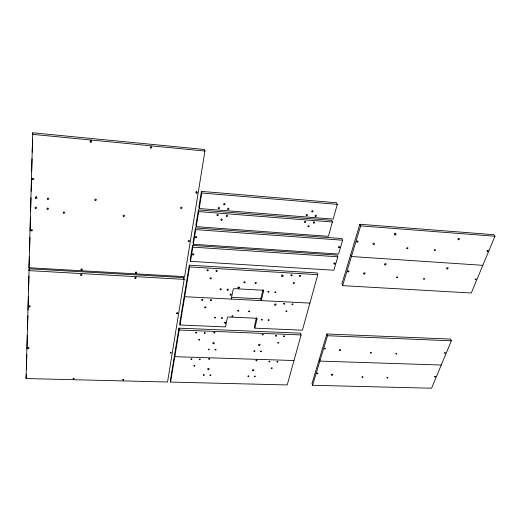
<?xml version="1.0" encoding="UTF-8"?>
<svg xmlns="http://www.w3.org/2000/svg" width="521" height="521" viewBox="0 0 521 521"><rect width="100%" height="100%" fill="white"/><g stroke="black" fill="none" stroke-linecap="round" stroke-linejoin="round"><path stroke-width="0.78" d="M26.05 378.546L29.117 268.79L183.906 277.608L184.167 279.38L167.554 382.01L26.05 378.546L26.317 374.143M28.974 267.735L32.725 132.783L204.584 149.501L204.942 151.038L184.61 276.651L28.974 267.735L29.43 256.983M26.447 369.285L26.838 354.697M26.988 349.024L27.352 335.244M27.502 329.572L27.867 315.798M28.017 310.119L28.381 296.345M28.557 289.858L28.922 276.084M29.072 270.412L29.117 268.79M29.599 250.49L29.944 237.498M30.12 231.005L30.485 217.205M30.635 211.526L31.006 197.72M31.175 191.227L31.52 178.241M31.69 171.748L32.035 158.755M32.211 152.262L32.556 139.276M32.686 134.405L32.725 132.783M183.646 279.21L183.906 277.608M178.957 328.165L170.413 380.193L170.608 382.082L287.227 384.941L301.086 334.957L300.519 333.173L178.957 328.165L179.191 330.001L170.608 382.082M189.312 265.169L179.778 323.176L180.019 325.006L225.469 326.928L227.371 317.719A0.964 0.742 -12 0 1 228.465 317.002L256.234 318.266A0.957 0.729 -14.3 0 1 256.983 319.054L254.86 328.165L302.408 330.177L317.797 274.665L317.152 272.958L189.312 265.169L189.592 266.921L180.019 325.006M192.562 245.411L190.23 259.595L190.51 261.334L333.876 270.243L337.777 256.781L337.067 255.114L192.562 245.411L192.855 247.13L190.51 261.334M195.434 227.938L193.03 242.539L193.33 244.251L338.572 254.053L342.584 240.214L341.848 238.566L195.434 227.938L195.74 229.624L193.33 244.251M198.39 209.937L195.916 224.974L196.228 226.661L328.425 236.313L332.391 221.992L331.682 220.37L198.39 209.937L198.709 211.591L196.228 226.661M201.438 191.383L198.892 206.883L199.217 208.537L333.199 219.087L337.289 204.343L336.546 202.754L201.438 191.383L201.777 193.011L199.217 208.537M225.417 323.58L225.736 322.05M231.213 299.087L233.213 289.402A0.99 0.781 -12.8 0 1 234.346 288.66L262.76 290.21A0.977 0.768 -15.4 0 1 263.522 291.044L261.288 300.624L260.813 298.859L262.871 290.028M256.358 318.025L254.417 326.367L254.86 328.165M326.882 333.968L312.001 383.476L312.567 385.293L431.583 388.217L451.362 340.786L450.431 339.073L326.882 333.968L327.514 335.739L312.567 385.293M359.848 224.264L341.919 283.932L342.623 285.638L471.284 293.01L494.95 236.247L493.804 234.678L359.848 224.264L360.643 225.88L342.623 285.638M441.248 365.032L319.861 361.092L319.269 359.295M293.994 360.532L174.795 356.677L174.581 354.808M327.514 335.739L451.362 340.786M179.191 330.001L301.086 334.957M231.461 297.341L261.464 298.891M309.91 303.105L184.681 296.709L184.421 294.919M237.986 287.123L239.608 287.214M28.902 270.62L184.167 279.38M189.592 266.921L317.797 274.665M482.824 265.326L351.401 256.521L350.659 254.854M192.855 247.13L337.777 256.781M195.74 229.624L342.584 240.214M360.643 225.88L494.95 236.247M198.709 211.591L332.391 221.992M201.777 193.011L337.289 204.343M32.497 134.346L204.942 151.038M263.203 289.878L263.522 291.044M256.684 317.862L256.983 319.054M282.102 274.801A0.821 0.651 -17.5 0 1 281.685 274.867M36.672 196.704A0.781 0.645 10.5 0 1 35.897 196.638M196.697 191.435A0.723 0.632 -9.3 0 1 196.163 191.578M91.377 140.572A0.795 0.703 10.6 0 1 90.42 140.592M394.951 233.089A0.84 0.651 -28.1 0 1 394.586 233.323M190.94 359.086C192.08 360.753 192.496 357.491 190.94 359.086M193.877 365.853C195.01 367.494 195.427 364.27 193.877 365.853M195.701 332.659C196.86 334.417 197.309 330.998 195.701 332.659M198.683 339.79C199.823 341.522 200.279 338.149 198.683 339.79M199.256 359.353C200.383 361.014 200.813 357.758 199.256 359.353M203.307 374.977C204.408 376.585 204.838 373.427 203.307 374.977M204.212 332.997C205.352 334.749 205.821 331.343 204.212 332.997M208.276 349.454C209.396 351.141 209.859 347.839 208.276 349.454M208.739 358.949C209.846 360.61 210.302 357.36 208.739 358.949M209.93 375.159C211.025 376.761 211.467 373.609 209.93 375.159M213.916 332.645C215.036 334.397 215.525 330.991 213.916 332.645M214.476 317.641C215.603 319.445 216.111 315.947 214.476 317.641M215.049 349.689C216.156 351.375 216.632 348.08 215.049 349.689M221.432 317.953C222.552 319.751 223.073 316.267 221.432 317.953M224.297 322.623C225.411 324.401 225.932 320.949 224.297 322.623M231.982 316.149C233.082 317.947 233.623 314.463 231.982 316.149M237.719 310.809C238.813 312.62 239.373 309.109 237.719 310.809M248.706 311.33C249.78 313.134 250.36 309.637 248.706 311.33M247.937 376.182C248.966 377.758 249.481 374.651 247.937 376.182M253.909 351.05C254.945 352.704 255.492 349.461 253.909 351.05M254.378 376.351C255.401 377.927 255.922 374.827 254.378 376.351M256.013 360.46C257.035 362.088 257.582 358.897 256.013 360.46M261.34 319.751C262.389 321.516 262.981 318.084 261.34 319.751M260.493 351.278C261.516 352.932 262.076 349.695 260.493 351.278M262.258 334.599C263.294 336.305 263.88 332.971 262.258 334.599M267.976 291.812C269.025 293.668 269.67 290.08 267.976 291.812M268.1 320.057C269.129 321.815 269.741 318.396 268.1 320.057M268.986 361.567C269.989 363.183 270.555 360.011 268.986 361.567M274.886 292.183C275.928 294.039 276.586 290.457 274.886 292.183M271.285 368.152C272.281 369.741 272.841 366.615 271.285 368.152M275.518 335.856C276.527 337.556 277.133 334.241 275.518 335.856M277.823 342.792C278.82 344.466 279.425 341.19 277.823 342.792M276.905 361.821C277.895 363.43 278.475 360.272 276.905 361.821M283.652 303.821C284.668 305.632 285.332 302.128 283.652 303.821M285.964 311.206C286.967 312.984 287.625 309.526 285.964 311.206M283.606 336.182C284.603 337.875 285.228 334.567 283.606 336.182M291.962 304.238C292.958 306.042 293.636 302.551 291.962 304.238M316.879 373.355C317.79 374.899 318.435 371.851 316.879 373.355M324.362 348.588C325.28 350.216 325.97 347.032 324.362 348.588M362.056 377.035C362.89 378.546 363.612 375.563 362.056 377.035M370.451 352.795C371.284 354.378 372.059 351.265 370.451 352.795M396.611 277.257C397.445 279.087 398.37 275.544 396.611 277.257M386.992 377.725C387.787 379.223 388.555 376.266 386.992 377.725M395.888 353.7C396.676 355.27 397.497 352.189 395.888 353.7M423.586 278.904C424.368 280.715 425.351 277.211 423.586 278.904M434.664 376.703C435.38 378.174 436.24 375.263 434.664 376.703M444.517 352.984C445.227 354.527 446.139 351.493 444.517 352.984M73.161 378.526C73.936 380.395 75.096 377.237 73.161 378.526M475.159 279.223C475.842 281.001 476.93 277.556 475.159 279.223M122.715 379.757C123.399 381.587 124.636 378.487 122.715 379.757M170.282 352.58C170.888 354.482 172.256 351.278 170.282 352.58M207.365 270.757A0.677 0.547 -10.4 0 0 208.302 270.132A0.677 0.547 -10.4 0 0 207.228 269.819A0.677 0.547 -10.4 0 0 207.365 270.757M216.319 271.291A0.677 0.547 -11.3 0 0 217.257 270.673A0.677 0.547 -11.3 0 0 216.195 270.36A0.677 0.547 -11.3 0 0 216.319 271.291M210.412 278.794A0.671 0.541 -10.7 0 0 211.344 278.175A0.671 0.541 -10.7 0 0 210.282 277.869A0.671 0.541 -10.7 0 0 210.412 278.794M293.564 283.535A0.651 0.508 -18.2 0 0 294.495 282.936A0.651 0.508 -18.2 0 0 293.512 282.642A0.651 0.508 -18.2 0 0 293.564 283.535M291.252 275.752A0.658 0.521 -18.3 0 0 292.196 275.147A0.658 0.521 -18.3 0 0 291.2 274.841A0.658 0.521 -18.3 0 0 291.252 275.752M299.744 276.26A0.658 0.514 -19 0 0 300.689 275.655A0.658 0.514 -19 0 0 299.699 275.349A0.658 0.514 -19 0 0 299.744 276.26M230.412 295.075A0.658 0.514 -12.5 0 0 231.331 294.476A0.658 0.514 -12.5 0 0 230.308 294.189A0.658 0.514 -12.5 0 0 230.412 295.075M238.312 288.328A0.658 0.521 -13.3 0 0 239.237 287.722A0.658 0.521 -13.3 0 0 238.214 287.423A0.658 0.521 -13.3 0 0 238.312 288.328M227.514 290.145A0.658 0.521 -12.2 0 0 228.432 289.539A0.658 0.521 -12.2 0 0 227.403 289.246A0.658 0.521 -12.2 0 0 227.514 290.145M220.39 289.761A0.664 0.528 -11.6 0 0 221.314 289.155A0.664 0.528 -11.6 0 0 220.272 288.855A0.664 0.528 -11.6 0 0 220.39 289.761M244.219 282.747A0.664 0.528 -13.9 0 0 245.15 282.141A0.664 0.528 -13.9 0 0 244.121 281.841A0.664 0.528 -13.9 0 0 244.219 282.747M255.453 283.385A0.658 0.521 -14.9 0 0 256.384 282.779A0.658 0.521 -14.9 0 0 255.368 282.48A0.658 0.521 -14.9 0 0 255.453 283.385M282.03 276.553A0.821 0.651 -17.5 0 0 283.203 275.791A0.821 0.651 -17.5 0 0 281.946 275.414A0.821 0.651 -17.5 0 0 282.03 276.553M258.996 345.403A0.775 0.58 -14.1 0 0 260.096 344.713A0.775 0.58 -14.1 0 0 258.898 344.401A0.775 0.58 -14.1 0 0 258.996 345.403M213.245 343.717A0.788 0.593 -10.7 0 0 214.339 343.02A0.788 0.593 -10.7 0 0 213.102 342.701A0.788 0.593 -10.7 0 0 213.245 343.717M339.62 350.633A0.755 0.547 -19.4 0 0 340.714 349.962A0.755 0.547 -19.4 0 0 339.601 349.663A0.755 0.547 -19.4 0 0 339.62 350.633M364.088 274.066A0.814 0.625 -23.9 0 0 365.058 273.121A0.814 0.625 -23.9 0 0 363.749 273.043A0.814 0.625 -23.9 0 0 364.088 274.066M385.097 264.902A0.821 0.625 -25.7 0 0 386.081 263.952A0.821 0.625 -25.7 0 0 384.778 263.867A0.821 0.625 -25.7 0 0 385.097 264.902M447.103 268.934A0.808 0.593 -28.6 0 0 448.106 268.002A0.808 0.593 -28.6 0 0 446.855 267.918A0.808 0.593 -28.6 0 0 447.103 268.934M348.171 271.877A0.651 0.508 -22.9 0 0 348.946 271.115A0.651 0.508 -22.9 0 0 347.885 271.05A0.651 0.508 -22.9 0 0 348.171 271.877M95.154 200.253A0.755 0.638 4.5 0 0 96.326 199.79A0.755 0.638 4.5 0 0 95.239 199.152A0.755 0.638 4.5 0 0 95.154 200.253M63.412 212.998A0.762 0.632 6.8 0 0 64.695 212.809A0.762 0.632 6.8 0 0 63.809 211.969A0.762 0.632 6.8 0 0 63.412 212.998M47.157 209.09A0.768 0.638 8.5 0 0 48.446 208.901A0.768 0.638 8.5 0 0 47.541 208.055A0.768 0.638 8.5 0 0 47.157 209.09M47.554 199.159A0.775 0.645 9.3 0 0 48.857 198.97A0.775 0.645 9.3 0 0 47.945 198.104A0.775 0.645 9.3 0 0 47.554 199.159M35.532 198.221A0.781 0.645 10.4 0 0 36.841 198.032A0.781 0.645 10.4 0 0 35.916 197.166A0.781 0.645 10.4 0 0 35.532 198.221M35.226 208.192A0.775 0.638 9.6 0 0 36.529 208.009A0.775 0.638 9.6 0 0 35.61 207.15A0.775 0.638 9.6 0 0 35.226 208.192M123.386 216.306A0.736 0.619 0.2 0 0 124.539 215.857A0.736 0.619 0.2 0 0 123.497 215.238A0.736 0.619 0.2 0 0 123.386 216.306M180.93 208.257A0.723 0.619 -7.1 0 0 182.083 207.807A0.723 0.619 -7.1 0 0 181.093 207.189A0.723 0.619 -7.1 0 0 180.93 208.257M31.13 230.66A0.762 0.612 8.2 0 0 32.406 230.471A0.762 0.612 8.2 0 0 31.501 229.657A0.762 0.612 8.2 0 0 31.13 230.66M32.536 179.328A0.795 0.664 12.3 0 0 33.865 179.139A0.795 0.664 12.3 0 0 32.921 178.234A0.795 0.664 12.3 0 0 32.536 179.328M90.237 142.025A0.795 0.703 10.4 0 0 91.585 141.836A0.795 0.703 10.4 0 0 90.68 140.885A0.795 0.703 10.4 0 0 90.237 142.025M150.595 147.938A0.768 0.69 0 0 0 151.813 147.456A0.768 0.69 0 0 0 150.738 146.753A0.768 0.69 0 0 0 150.595 147.938M196.3 193.167A0.729 0.632 -9.3 0 0 197.303 192.47A0.729 0.632 -9.3 0 0 196.15 192.086A0.729 0.632 -9.3 0 0 196.3 193.167M188.381 241.49A0.697 0.58 -8.4 0 0 189.501 241.06A0.697 0.58 -8.4 0 0 188.543 240.487A0.697 0.58 -8.4 0 0 188.381 241.49M135.707 273.069A0.697 0.56 -3.2 0 0 136.802 272.646A0.697 0.56 -3.2 0 0 135.818 272.105A0.697 0.56 -3.2 0 0 135.707 273.069M81.243 269.937A0.716 0.573 1.9 0 0 82.351 269.507A0.716 0.573 1.9 0 0 81.315 268.953A0.716 0.573 1.9 0 0 81.243 269.937M312.235 211.865A0.697 0.573 -23.3 0 0 313.043 211.018A0.697 0.573 -23.3 0 0 311.897 210.927A0.697 0.573 -23.3 0 0 312.235 211.865M315.609 216.352A0.69 0.567 -23.4 0 0 316.41 215.512A0.69 0.567 -23.4 0 0 315.27 215.42A0.69 0.567 -23.4 0 0 315.609 216.352M306.719 215.648A0.697 0.573 -22.6 0 0 307.514 214.808A0.697 0.573 -22.6 0 0 306.374 214.717A0.697 0.573 -22.6 0 0 306.719 215.648M227.99 209.39A0.71 0.606 -13.7 0 0 228.98 208.713A0.71 0.606 -13.7 0 0 227.872 208.348A0.71 0.606 -13.7 0 0 227.99 209.39M218.586 208.647A0.71 0.606 -12.4 0 0 219.582 207.97A0.71 0.606 -12.4 0 0 218.462 207.599A0.71 0.606 -12.4 0 0 218.586 208.647M224.089 204.74A0.716 0.612 -13.2 0 0 225.079 204.056A0.716 0.612 -13.2 0 0 223.965 203.691A0.716 0.612 -13.2 0 0 224.089 204.74M338.989 247.631A0.671 0.534 -23.5 0 0 339.77 246.837A0.671 0.534 -23.5 0 0 338.683 246.759A0.671 0.534 -23.5 0 0 338.989 247.631M195.805 237.641A0.697 0.586 -9.2 0 0 196.769 236.99A0.697 0.586 -9.2 0 0 195.662 236.645A0.697 0.586 -9.2 0 0 195.805 237.641M135.076 278.344A0.69 0.554 -3.3 0 0 136.17 277.921A0.69 0.554 -3.3 0 0 135.193 277.387A0.69 0.554 -3.3 0 0 135.076 278.344M80.859 275.316A0.71 0.567 1.7 0 0 81.96 274.886A0.71 0.567 1.7 0 0 80.931 274.339A0.71 0.567 1.7 0 0 80.859 275.316M29.046 306.719A0.71 0.541 4 0 0 30.244 306.53A0.71 0.541 4 0 0 29.391 305.827A0.71 0.541 4 0 0 29.046 306.719M27.906 348.282A0.684 0.501 2.3 0 0 29.059 348.093A0.684 0.501 2.3 0 0 28.238 347.455A0.684 0.501 2.3 0 0 27.906 348.282M176.834 313.564A0.658 0.508 -7.7 0 0 177.876 313.16A0.658 0.508 -7.7 0 0 176.977 312.672A0.658 0.508 -7.7 0 0 176.834 313.564M331.831 375.192A0.736 0.521 -18.3 0 0 332.899 374.547A0.736 0.521 -18.3 0 0 331.812 374.267A0.736 0.521 -18.3 0 0 331.831 375.192M434.657 250.66A0.664 0.495 -29.1 0 0 435.471 249.891A0.664 0.495 -29.1 0 0 434.442 249.813A0.664 0.495 -29.1 0 0 434.657 250.66M407.122 248.706A0.664 0.508 -27.9 0 0 407.923 247.931A0.664 0.508 -27.9 0 0 406.881 247.853A0.664 0.508 -27.9 0 0 407.122 248.706M373.472 244.492A0.834 0.651 -26.1 0 0 374.469 243.509A0.834 0.651 -26.1 0 0 373.127 243.411A0.834 0.651 -26.1 0 0 373.472 244.492M395.048 235.004A0.84 0.651 -28 0 0 396.064 234.007A0.84 0.651 -28 0 0 394.729 233.909A0.84 0.651 -28 0 0 395.048 235.004M458.408 239.758A0.834 0.619 -30.8 0 0 459.444 238.787A0.834 0.619 -30.8 0 0 458.161 238.69A0.834 0.619 -30.8 0 0 458.408 239.758M357.204 242.057A0.671 0.528 -25.2 0 0 357.999 241.262A0.671 0.528 -25.2 0 0 356.918 241.184A0.671 0.528 -25.2 0 0 357.204 242.057M487.304 251.402A0.658 0.475 -31.2 0 0 488.131 250.647A0.658 0.475 -31.2 0 0 487.135 250.575A0.658 0.475 -31.2 0 0 487.304 251.402M221.236 220.188A0.703 0.593 -12.5 0 0 222.213 219.517A0.703 0.593 -12.5 0 0 221.112 219.159A0.703 0.593 -12.5 0 0 221.236 220.188M217.329 215.622A0.71 0.599 -12.1 0 0 218.312 214.952A0.71 0.599 -12.1 0 0 217.198 214.593A0.71 0.599 -12.1 0 0 217.329 215.622M226.681 216.345A0.703 0.599 -13.3 0 0 227.664 215.674A0.703 0.599 -13.3 0 0 226.557 215.316A0.703 0.599 -13.3 0 0 226.681 216.345M305 222.395A0.69 0.567 -22 0 0 305.794 221.562A0.69 0.567 -22 0 0 304.655 221.471A0.69 0.567 -22 0 0 305 222.395M313.85 223.073A0.69 0.567 -22.8 0 0 314.645 222.246A0.69 0.567 -22.8 0 0 313.512 222.161A0.69 0.567 -22.8 0 0 313.85 223.073M308.38 226.798A0.684 0.56 -22.1 0 0 309.174 225.971A0.684 0.56 -22.1 0 0 308.041 225.886A0.684 0.56 -22.1 0 0 308.38 226.798M334.261 263.997A0.658 0.514 -22.3 0 0 335.029 263.229A0.658 0.514 -22.3 0 0 333.954 263.157A0.658 0.514 -22.3 0 0 334.261 263.997M192.939 254.912A0.69 0.567 -8.9 0 0 193.89 254.274A0.69 0.567 -8.9 0 0 192.796 253.942A0.69 0.567 -8.9 0 0 192.939 254.912M252.887 370.77A0.755 0.554 -13.4 0 0 253.955 370.105A0.755 0.554 -13.4 0 0 252.783 369.819A0.755 0.554 -13.4 0 0 252.887 370.77M208.14 369.487A0.768 0.567 -10.3 0 0 209.201 368.809A0.768 0.567 -10.3 0 0 207.99 368.516A0.768 0.567 -10.3 0 0 208.14 369.487M202.037 300.22A0.658 0.521 -9.9 0 0 202.949 299.621A0.658 0.521 -9.9 0 0 201.907 299.328A0.658 0.521 -9.9 0 0 202.037 300.22M210.777 300.656A0.658 0.514 -10.6 0 0 211.695 300.057A0.658 0.514 -10.6 0 0 210.653 299.77A0.658 0.514 -10.6 0 0 210.777 300.656M205.053 307.813A0.658 0.508 -10.1 0 0 205.958 307.221A0.658 0.508 -10.1 0 0 204.922 306.941A0.658 0.508 -10.1 0 0 205.053 307.813M274.977 305.163A0.801 0.619 -16.1 0 0 276.117 304.433A0.801 0.619 -16.1 0 0 274.893 304.082A0.801 0.619 -16.1 0 0 274.977 305.163"/></g></svg>
